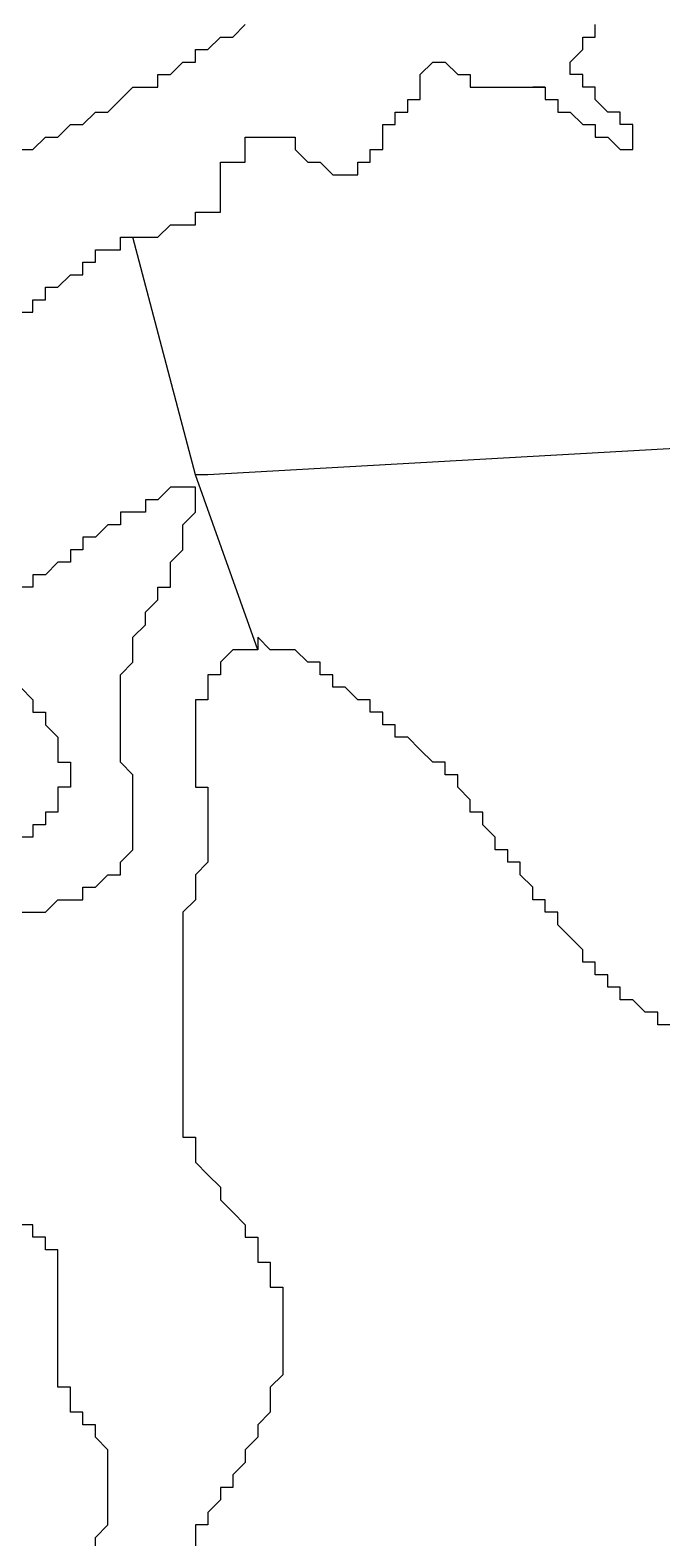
# Model space of a CAD drawing. Extents: x -79.2 to -65.2, y 32.5 to 44.8.
# Drawn here: x -70.092 to -69.587, y 42.39 to 43.596 of the extents above; entities that cross this region are included whole.
import ezdxf

# ---------------------------------------------------------------- set-up
doc = ezdxf.new("R2010")
doc.units = 0

msp = doc.modelspace()

# ---------------------------------------------------------------- linework, layer by layer
at = {"layer": '0FINSTR_G'}
for points in [[(-70.1, 43.5), (-70.09, 43.5), (-70.09, 43.5), (-70.08, 43.51), (-70.08, 43.51), (-70.08, 43.51), (-70.07, 43.51), (-70.06, 43.52), (-70.06, 43.52), (-70.05, 43.52), (-70.05, 43.52), (-70.05, 43.52), (-70.04, 43.53), (-70.04, 43.53), (-70.04, 43.53), (-70.03, 43.53), (-70.03, 43.53), (-70.02, 43.54), (-70.02, 43.54), (-70.01, 43.55), (-70, 43.55), (-70, 43.55), (-69.99, 43.55), (-69.99, 43.56), (-69.98, 43.56), (-69.98, 43.56), (-69.97, 43.57), (-69.97, 43.57), (-69.97, 43.57), (-69.96, 43.57), (-69.96, 43.58), (-69.95, 43.58), (-69.95, 43.58), (-69.94, 43.59), (-69.94, 43.59), (-69.93, 43.59), (-69.93, 43.59), (-69.92, 43.6)], [(-69.68, 43.55), (-69.69, 43.55), (-69.68, 43.55), (-69.68, 43.54), (-69.68, 43.54), (-69.68, 43.54), (-69.67, 43.54), (-69.67, 43.54), (-69.67, 43.54), (-69.67, 43.53), (-69.66, 43.53), (-69.66, 43.53), (-69.66, 43.53), (-69.65, 43.52), (-69.65, 43.52), (-69.65, 43.52), (-69.64, 43.52), (-69.64, 43.52), (-69.64, 43.52), (-69.64, 43.51), (-69.63, 43.51), (-69.63, 43.51), (-69.63, 43.51), (-69.63, 43.51), (-69.63, 43.51), (-69.63, 43.51), (-69.62, 43.5), (-69.62, 43.5), (-69.62, 43.5), (-69.61, 43.5), (-69.61, 43.5), (-69.61, 43.5), (-69.61, 43.51), (-69.61, 43.51), (-69.61, 43.51), (-69.61, 43.51), (-69.61, 43.51), (-69.61, 43.51), (-69.61, 43.52), (-69.61, 43.52), (-69.61, 43.52), (-69.61, 43.52), (-69.62, 43.52), (-69.62, 43.53), (-69.62, 43.53), (-69.63, 43.53), (-69.63, 43.53), (-69.63, 43.53), (-69.63, 43.53), (-69.64, 43.54), (-69.64, 43.54), (-69.64, 43.54), (-69.64, 43.54), (-69.64, 43.54), (-69.64, 43.55), (-69.65, 43.55), (-69.65, 43.55), (-69.65, 43.55), (-69.65, 43.55), (-69.65, 43.56), (-69.65, 43.56), (-69.66, 43.56), (-69.66, 43.56), (-69.66, 43.56), (-69.66, 43.57), (-69.66, 43.57), (-69.66, 43.57), (-69.66, 43.57), (-69.66, 43.57), (-69.65, 43.58), (-69.65, 43.59), (-69.65, 43.59), (-69.64, 43.59), (-69.64, 43.59), (-69.64, 43.59), (-69.64, 43.6)], [(-70.01, 43.43), (-70.01, 43.43), (-70.01, 43.43), (-70.01, 43.43), (-70, 43.43), (-70, 43.43), (-69.99, 43.43), (-69.99, 43.43), (-69.98, 43.44), (-69.98, 43.44), (-69.98, 43.44), (-69.97, 43.44), (-69.97, 43.44), (-69.96, 43.44), (-69.96, 43.45), (-69.95, 43.45), (-69.95, 43.45), (-69.95, 43.45), (-69.94, 43.45), (-69.94, 43.46), (-69.94, 43.46), (-69.94, 43.46), (-69.94, 43.46), (-69.94, 43.46), (-69.94, 43.46), (-69.94, 43.47), (-69.94, 43.47), (-69.94, 43.47), (-69.94, 43.47), (-69.94, 43.48), (-69.94, 43.48), (-69.94, 43.48), (-69.94, 43.48), (-69.94, 43.48), (-69.94, 43.49), (-69.93, 43.49), (-69.93, 43.49), (-69.93, 43.49), (-69.92, 43.49), (-69.92, 43.5), (-69.92, 43.5), (-69.92, 43.5), (-69.92, 43.5), (-69.92, 43.5), (-69.92, 43.51), (-69.92, 43.51), (-69.92, 43.51), (-69.91, 43.51), (-69.91, 43.51), (-69.91, 43.51), (-69.91, 43.51), (-69.91, 43.51), (-69.91, 43.51), (-69.9, 43.51), (-69.9, 43.51), (-69.9, 43.51), (-69.9, 43.51), (-69.89, 43.51), (-69.89, 43.51), (-69.89, 43.51), (-69.88, 43.51), (-69.88, 43.51), (-69.88, 43.5), (-69.88, 43.5), (-69.88, 43.5), (-69.88, 43.5), (-69.88, 43.5), (-69.87, 43.49), (-69.87, 43.49), (-69.87, 43.49), (-69.87, 43.49), (-69.86, 43.49), (-69.86, 43.49), (-69.86, 43.49), (-69.86, 43.49), (-69.85, 43.48), (-69.85, 43.48), (-69.85, 43.48), (-69.85, 43.48), (-69.84, 43.48), (-69.84, 43.48), (-69.84, 43.48), (-69.83, 43.48), (-69.83, 43.48), (-69.83, 43.49), (-69.82, 43.49), (-69.82, 43.49), (-69.82, 43.49), (-69.82, 43.49), (-69.82, 43.5), (-69.82, 43.5), (-69.81, 43.5), (-69.81, 43.5), (-69.81, 43.5), (-69.81, 43.51), (-69.81, 43.51), (-69.81, 43.51), (-69.81, 43.52), (-69.81, 43.52), (-69.81, 43.52), (-69.81, 43.52), (-69.8, 43.52), (-69.8, 43.53), (-69.8, 43.53), (-69.79, 43.53), (-69.79, 43.53), (-69.79, 43.53), (-69.79, 43.54), (-69.78, 43.54), (-69.78, 43.54), (-69.78, 43.54), (-69.78, 43.55), (-69.78, 43.55), (-69.78, 43.55), (-69.78, 43.55), (-69.78, 43.56), (-69.78, 43.56), (-69.78, 43.56), (-69.78, 43.56), (-69.78, 43.56), (-69.77, 43.57), (-69.77, 43.57), (-69.77, 43.57), (-69.77, 43.57), (-69.76, 43.57), (-69.76, 43.57), (-69.76, 43.57), (-69.75, 43.56), (-69.75, 43.56), (-69.75, 43.56), (-69.74, 43.56), (-69.74, 43.56), (-69.74, 43.55), (-69.74, 43.55), (-69.73, 43.55), (-69.73, 43.55), (-69.72, 43.55), (-69.72, 43.55), (-69.72, 43.55), (-69.71, 43.55), (-69.71, 43.55), (-69.71, 43.55), (-69.7, 43.55), (-69.7, 43.55), (-69.69, 43.55), (-69.68, 43.55)], [(-70.1, 43.37), (-70.09, 43.37), (-70.09, 43.37), (-70.09, 43.37), (-70.09, 43.38), (-70.09, 43.38), (-70.08, 43.38), (-70.08, 43.38), (-70.08, 43.39), (-70.08, 43.39), (-70.07, 43.39), (-70.07, 43.39), (-70.06, 43.4), (-70.06, 43.4), (-70.05, 43.4), (-70.05, 43.4), (-70.05, 43.41), (-70.05, 43.41), (-70.04, 43.41), (-70.04, 43.41), (-70.04, 43.41), (-70.04, 43.42), (-70.04, 43.42), (-70.03, 43.42), (-70.03, 43.42), (-70.03, 43.42), (-70.03, 43.42), (-70.02, 43.42), (-70.02, 43.43), (-70.02, 43.43), (-70.01, 43.43)], [(-70.01, 43.43), (-70.01, 43.43)], [(-69.96, 43.24), (-70.01, 43.43)], [(-68.53, 43.32), (-69.95, 43.24), (-69.96, 43.24)], [(-69.91, 43.1), (-69.96, 43.24)], [(-70.1, 42.89), (-70.09, 42.89), (-70.09, 42.89), (-70.08, 42.89), (-70.08, 42.89), (-70.07, 42.9), (-70.07, 42.9), (-70.07, 42.9), (-70.06, 42.9), (-70.06, 42.9), (-70.06, 42.9), (-70.05, 42.9), (-70.05, 42.91), (-70.04, 42.91), (-70.04, 42.91), (-70.04, 42.91), (-70.03, 42.92), (-70.03, 42.92), (-70.03, 42.92), (-70.02, 42.92), (-70.02, 42.93), (-70.02, 42.93), (-70.02, 42.93), (-70.01, 42.94), (-70.01, 42.95), (-70.01, 42.95), (-70.01, 42.95), (-70.01, 42.96), (-70.01, 42.96), (-70.01, 42.96), (-70.01, 42.97), (-70.01, 42.97), (-70.01, 42.97), (-70.01, 42.98), (-70.01, 42.98), (-70.01, 42.99), (-70.01, 42.99), (-70.01, 42.99), (-70.01, 43), (-70.01, 43), (-70.02, 43.01), (-70.02, 43.01), (-70.02, 43.01), (-70.02, 43.02), (-70.02, 43.02), (-70.02, 43.02), (-70.02, 43.03), (-70.02, 43.03), (-70.02, 43.04), (-70.02, 43.04), (-70.02, 43.04), (-70.02, 43.05), (-70.02, 43.05), (-70.02, 43.05), (-70.02, 43.06), (-70.02, 43.06), (-70.02, 43.07), (-70.02, 43.07), (-70.02, 43.07), (-70.02, 43.08), (-70.02, 43.08), (-70.02, 43.08), (-70.01, 43.09), (-70.01, 43.09), (-70.01, 43.09), (-70.01, 43.09), (-70.01, 43.1), (-70.01, 43.1), (-70.01, 43.1), (-70.01, 43.11), (-70.01, 43.11), (-70.01, 43.11), (-70, 43.12), (-70, 43.12), (-70, 43.12), (-70, 43.12), (-70, 43.13), (-70, 43.13), (-70, 43.13), (-69.99, 43.14), (-69.99, 43.14), (-69.99, 43.14), (-69.99, 43.15), (-69.99, 43.15), (-69.98, 43.15), (-69.98, 43.16), (-69.98, 43.16), (-69.98, 43.16), (-69.98, 43.17), (-69.98, 43.17), (-69.98, 43.17), (-69.97, 43.18), (-69.97, 43.18), (-69.97, 43.19), (-69.97, 43.19), (-69.97, 43.19), (-69.97, 43.2), (-69.97, 43.2), (-69.97, 43.2), (-69.97, 43.2), (-69.96, 43.21), (-69.96, 43.21), (-69.96, 43.21), (-69.96, 43.22), (-69.96, 43.22), (-69.96, 43.22), (-69.96, 43.22), (-69.96, 43.23), (-69.96, 43.23), (-69.97, 43.23), (-69.97, 43.23), (-69.97, 43.23), (-69.97, 43.23), (-69.97, 43.23), (-69.98, 43.23), (-69.98, 43.23), (-69.98, 43.23), (-69.98, 43.23), (-69.99, 43.22), (-69.99, 43.22), (-69.99, 43.22), (-70, 43.22), (-70, 43.21), (-70.01, 43.21), (-70.01, 43.21), (-70.01, 43.21), (-70.02, 43.21), (-70.02, 43.2), (-70.03, 43.2), (-70.03, 43.2), (-70.04, 43.19), (-70.04, 43.19), (-70.04, 43.19), (-70.04, 43.19), (-70.05, 43.19), (-70.05, 43.18), (-70.06, 43.18), (-70.06, 43.18), (-70.06, 43.17), (-70.07, 43.17), (-70.07, 43.17), (-70.08, 43.16), (-70.08, 43.16), (-70.09, 43.16), (-70.09, 43.15), (-70.09, 43.15), (-70.09, 43.15), (-70.1, 43.15)], [(-69.58, 42.8), (-69.59, 42.8), (-69.59, 42.81), (-69.59, 42.81), (-69.6, 42.81), (-69.61, 42.82), (-69.61, 42.82), (-69.61, 42.82), (-69.61, 42.82), (-69.62, 42.82), (-69.62, 42.82), (-69.62, 42.83), (-69.62, 42.83), (-69.63, 42.83), (-69.63, 42.83), (-69.63, 42.84), (-69.63, 42.84), (-69.64, 42.84), (-69.64, 42.85), (-69.64, 42.85), (-69.64, 42.85), (-69.65, 42.85), (-69.65, 42.86), (-69.65, 42.86), (-69.65, 42.86), (-69.66, 42.87), (-69.66, 42.87), (-69.66, 42.87), (-69.66, 42.87), (-69.67, 42.88), (-69.67, 42.88), (-69.67, 42.88), (-69.67, 42.88), (-69.67, 42.89), (-69.68, 42.89), (-69.68, 42.89), (-69.68, 42.9), (-69.69, 42.9), (-69.69, 42.91), (-69.69, 42.91), (-69.7, 42.92), (-69.7, 42.92), (-69.7, 42.92), (-69.7, 42.93), (-69.71, 42.93), (-69.71, 42.93), (-69.71, 42.93), (-69.71, 42.94), (-69.72, 42.94), (-69.72, 42.94), (-69.72, 42.95), (-69.72, 42.95), (-69.73, 42.96), (-69.73, 42.96), (-69.73, 42.96), (-69.73, 42.97), (-69.74, 42.97), (-69.74, 42.97), (-69.74, 42.98), (-69.74, 42.98), (-69.75, 42.99), (-69.75, 42.99), (-69.75, 43), (-69.76, 43), (-69.76, 43), (-69.76, 43.01), (-69.77, 43.01), (-69.78, 43.02), (-69.78, 43.02), (-69.78, 43.02), (-69.79, 43.03), (-69.79, 43.03), (-69.79, 43.03), (-69.8, 43.03), (-69.8, 43.04), (-69.8, 43.04), (-69.81, 43.04), (-69.81, 43.05), (-69.81, 43.05), (-69.82, 43.05), (-69.82, 43.05), (-69.82, 43.06), (-69.83, 43.06), (-69.83, 43.06), (-69.83, 43.06), (-69.84, 43.07), (-69.84, 43.07), (-69.84, 43.07), (-69.85, 43.07), (-69.85, 43.08), (-69.85, 43.08), (-69.86, 43.08), (-69.86, 43.08), (-69.86, 43.09), (-69.87, 43.09), (-69.87, 43.09), (-69.87, 43.09), (-69.87, 43.09), (-69.88, 43.1), (-69.88, 43.1), (-69.88, 43.1), (-69.88, 43.1), (-69.88, 43.1), (-69.89, 43.1), (-69.89, 43.1), (-69.9, 43.1), (-69.9, 43.1), (-69.9, 43.1), (-69.91, 43.11), (-69.91, 43.1), (-69.91, 43.1)], [(-69.91, 43.1), (-69.92, 43.1), (-69.92, 43.1), (-69.92, 43.1), (-69.93, 43.1), (-69.93, 43.1), (-69.93, 43.1), (-69.94, 43.09), (-69.94, 43.08), (-69.95, 43.08), (-69.95, 43.08), (-69.95, 43.08), (-69.95, 43.07), (-69.95, 43.07), (-69.95, 43.06), (-69.96, 43.06), (-69.96, 43.06), (-69.96, 43.05), (-69.96, 43.05), (-69.96, 43.04), (-69.96, 43.04), (-69.96, 43.03), (-69.96, 43.02), (-69.96, 43.02), (-69.96, 43.01), (-69.96, 43), (-69.96, 43), (-69.96, 42.99), (-69.95, 42.99), (-69.95, 42.98), (-69.95, 42.98), (-69.95, 42.97), (-69.95, 42.96), (-69.95, 42.96), (-69.95, 42.96), (-69.95, 42.95), (-69.95, 42.95), (-69.95, 42.94), (-69.95, 42.94), (-69.95, 42.93), (-69.95, 42.93), (-69.96, 42.92), (-69.96, 42.92), (-69.96, 42.91), (-69.96, 42.9), (-69.96, 42.9), (-69.97, 42.89), (-69.97, 42.89), (-69.97, 42.89), (-69.97, 42.88), (-69.97, 42.88), (-69.97, 42.87), (-69.97, 42.86), (-69.97, 42.86), (-69.97, 42.85), (-69.97, 42.85), (-69.97, 42.84), (-69.97, 42.83), (-69.97, 42.83), (-69.97, 42.83), (-69.97, 42.82), (-69.97, 42.82), (-69.97, 42.81), (-69.97, 42.8), (-69.97, 42.8), (-69.97, 42.79), (-69.97, 42.78), (-69.97, 42.77), (-69.97, 42.77), (-69.97, 42.76), (-69.97, 42.75), (-69.97, 42.75), (-69.97, 42.74), (-69.97, 42.74), (-69.97, 42.73), (-69.97, 42.73), (-69.97, 42.72), (-69.97, 42.71), (-69.96, 42.71), (-69.96, 42.7), (-69.96, 42.7), (-69.96, 42.69), (-69.95, 42.68), (-69.95, 42.68), (-69.95, 42.68), (-69.94, 42.67), (-69.94, 42.67), (-69.94, 42.67), (-69.94, 42.66), (-69.93, 42.65), (-69.92, 42.64), (-69.92, 42.64), (-69.92, 42.63), (-69.91, 42.63), (-69.91, 42.62), (-69.91, 42.61), (-69.9, 42.61), (-69.9, 42.6), (-69.9, 42.6), (-69.9, 42.59), (-69.89, 42.59), (-69.89, 42.59), (-69.89, 42.59), (-69.89, 42.58), (-69.89, 42.57), (-69.89, 42.57), (-69.89, 42.56), (-69.89, 42.55), (-69.89, 42.55), (-69.89, 42.54), (-69.89, 42.53), (-69.89, 42.53), (-69.89, 42.52), (-69.9, 42.51), (-69.9, 42.5), (-69.9, 42.5), (-69.9, 42.49), (-69.9, 42.49), (-69.9, 42.49), (-69.91, 42.48), (-69.91, 42.47), (-69.91, 42.47), (-69.92, 42.46), (-69.92, 42.46), (-69.92, 42.45), (-69.93, 42.44), (-69.93, 42.44), (-69.93, 42.43), (-69.94, 42.43), (-69.94, 42.42), (-69.94, 42.42), (-69.95, 42.41), (-69.95, 42.4), (-69.95, 42.4), (-69.95, 42.4), (-69.96, 42.4), (-69.96, 42.39), (-69.96, 42.39), (-69.96, 42.38)], [(-70.1, 43.07), (-70.09, 43.06), (-70.09, 43.06), (-70.09, 43.06), (-70.09, 43.06), (-70.09, 43.05), (-70.08, 43.05), (-70.08, 43.04), (-70.08, 43.04), (-70.07, 43.03), (-70.07, 43.03), (-70.07, 43.03), (-70.07, 43.02), (-70.07, 43.02), (-70.07, 43.01), (-70.07, 43.01), (-70.06, 43.01), (-70.06, 43), (-70.06, 43), (-70.06, 43), (-70.06, 43), (-70.06, 42.99), (-70.06, 42.99), (-70.07, 42.99), (-70.07, 42.98), (-70.07, 42.98), (-70.07, 42.97), (-70.08, 42.97), (-70.08, 42.97), (-70.08, 42.96), (-70.09, 42.96), (-70.09, 42.95), (-70.1, 42.95)], [(-70.04, 42.38), (-70.04, 42.39), (-70.04, 42.39), (-70.04, 42.39), (-70.03, 42.4), (-70.03, 42.4), (-70.03, 42.4), (-70.03, 42.41), (-70.03, 42.41), (-70.03, 42.41), (-70.03, 42.41), (-70.03, 42.42), (-70.03, 42.42), (-70.03, 42.42), (-70.03, 42.43), (-70.03, 42.43), (-70.03, 42.43), (-70.03, 42.44), (-70.03, 42.44), (-70.03, 42.44), (-70.03, 42.45), (-70.03, 42.45), (-70.03, 42.45), (-70.03, 42.46), (-70.03, 42.46), (-70.03, 42.46), (-70.04, 42.47), (-70.04, 42.47), (-70.04, 42.47), (-70.04, 42.48), (-70.05, 42.48), (-70.05, 42.48), (-70.05, 42.49), (-70.05, 42.49), (-70.05, 42.49), (-70.06, 42.49), (-70.06, 42.5), (-70.06, 42.5), (-70.06, 42.5), (-70.06, 42.5), (-70.06, 42.51), (-70.07, 42.51), (-70.07, 42.51), (-70.07, 42.51), (-70.07, 42.52), (-70.07, 42.52), (-70.07, 42.52), (-70.07, 42.53), (-70.07, 42.53), (-70.07, 42.53), (-70.07, 42.54), (-70.07, 42.54), (-70.07, 42.55), (-70.07, 42.55), (-70.07, 42.55), (-70.07, 42.56), (-70.07, 42.56), (-70.07, 42.56), (-70.07, 42.57), (-70.07, 42.57), (-70.07, 42.57), (-70.07, 42.58), (-70.07, 42.58), (-70.07, 42.58), (-70.07, 42.59), (-70.07, 42.59), (-70.07, 42.59), (-70.07, 42.6), (-70.07, 42.6), (-70.07, 42.6), (-70.07, 42.6), (-70.07, 42.61), (-70.07, 42.61), (-70.07, 42.61), (-70.07, 42.62), (-70.08, 42.62), (-70.08, 42.62), (-70.08, 42.63), (-70.08, 42.63), (-70.09, 42.63), (-70.09, 42.64), (-70.09, 42.64), (-70.1, 42.64)]]:
    msp.add_lwpolyline(points, dxfattribs=at)

doc.saveas('drawing.dxf')
